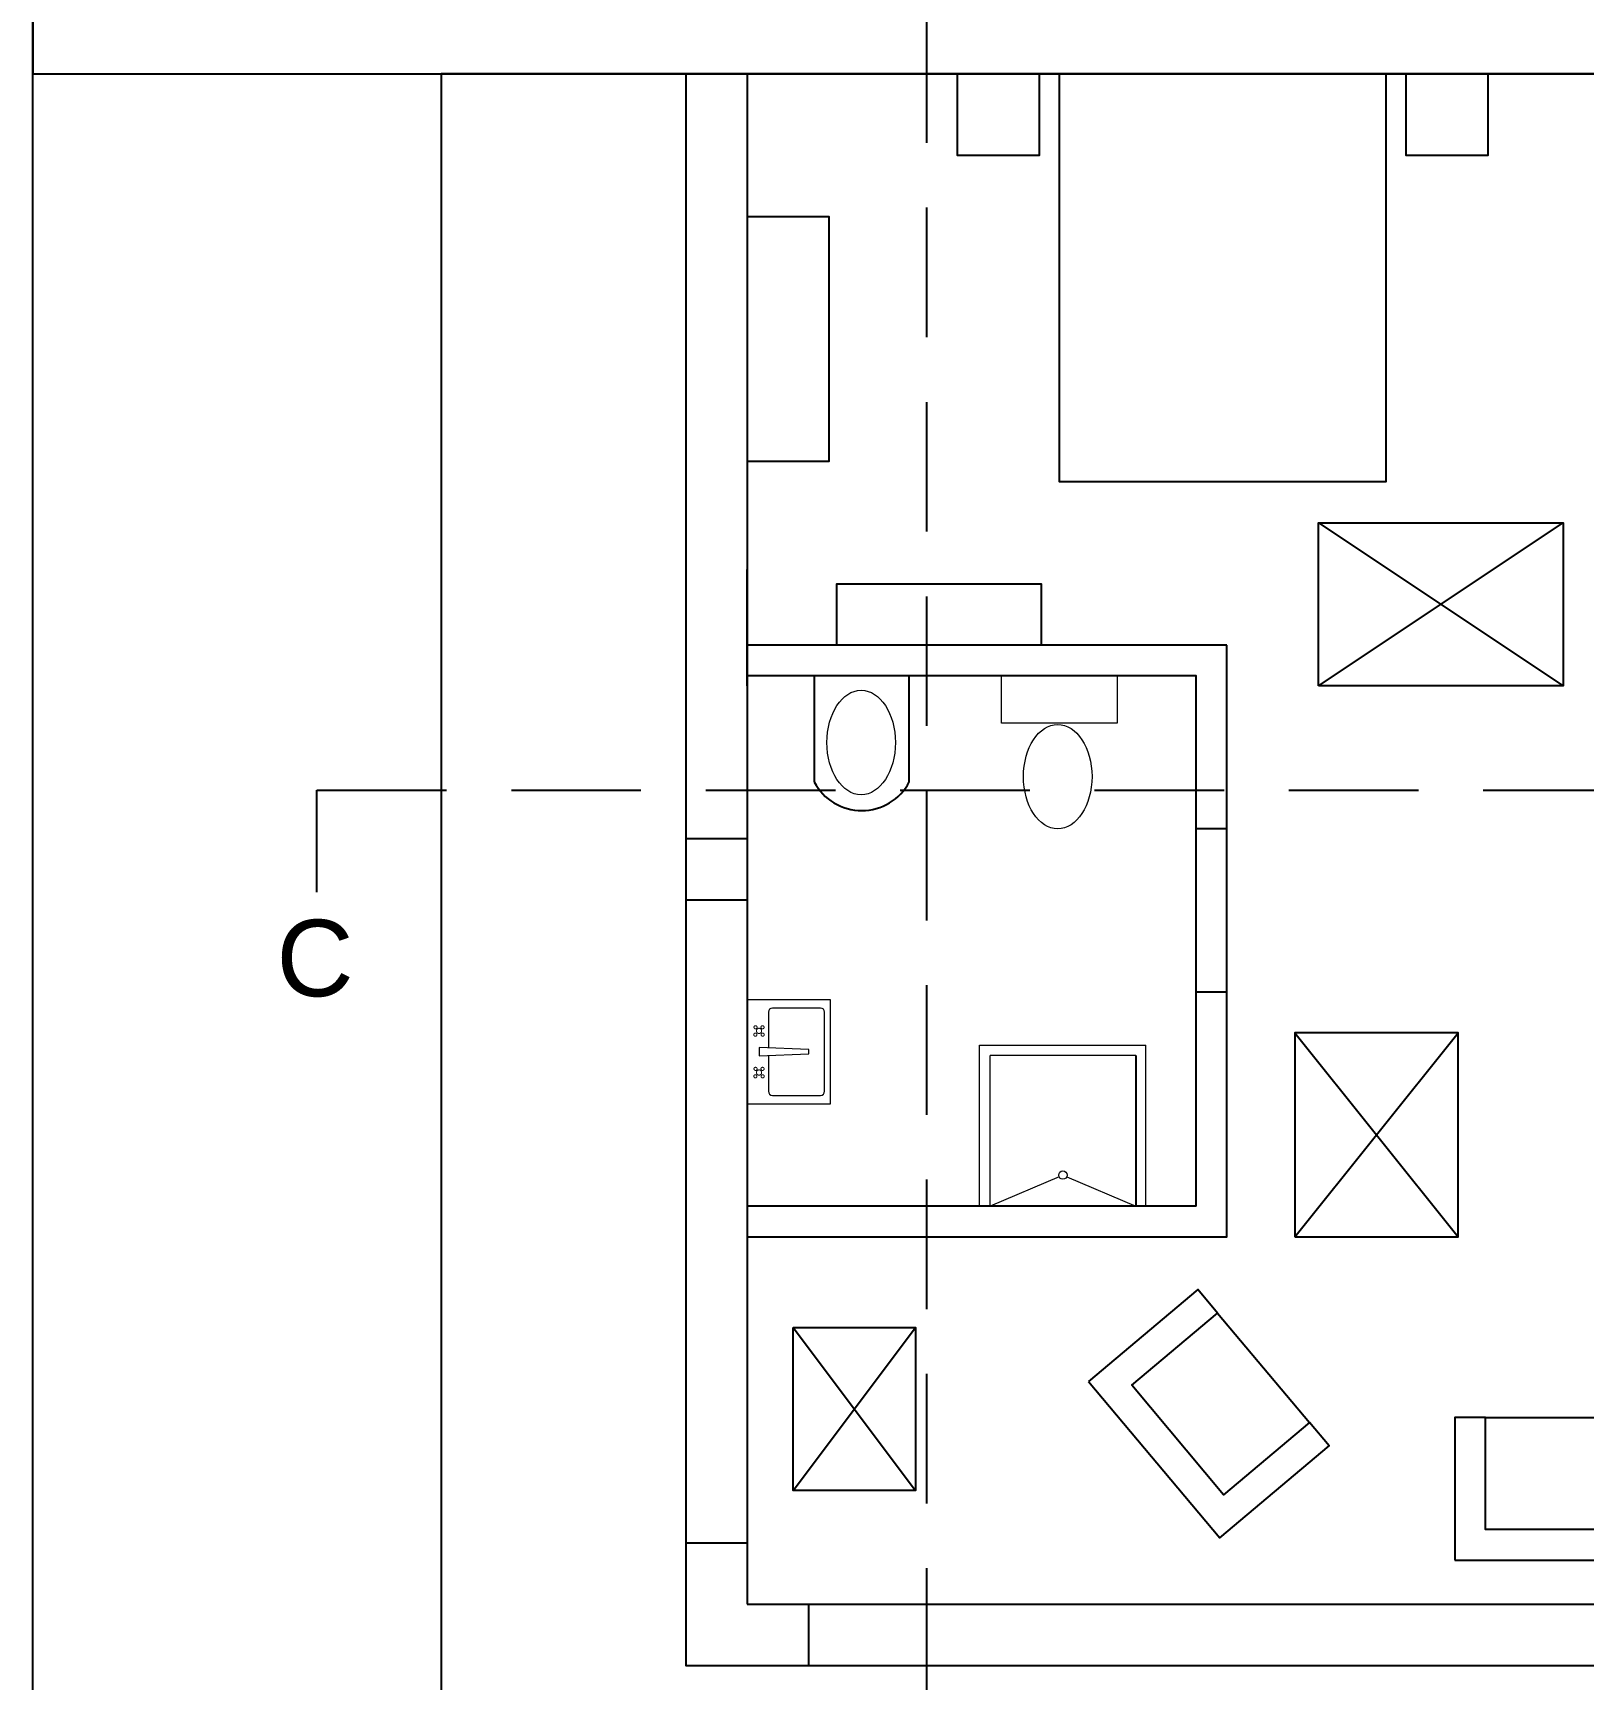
# Model space of a CAD drawing. Header units: centimetres. Extents: x 2004 to 13885, y -3131 to 5891.
# Drawn here: x 2004 to 2764, y 3732 to 4538 of the extents above; entities that cross this region are included whole.
import ezdxf

# ---------------------------------------------------------------- set-up
doc = ezdxf.new("R2010")
doc.units = ezdxf.units.CM
doc.linetypes.add('DASHED2', pattern=[9.525, 6.35, -3.175])
doc.styles.get("Standard").update_dxf_attribs({"font": 'Arial.ttf'})

msp = doc.modelspace()

# ---------------------------------------------------------------- linework, layer by layer
for p, q in [((2004.42, 3318.3), (2004.42, 5318.3)), ((2004.42, 5318.3), (2004.42, 4518.3)), ((2004.42, 4518.3), (2004.42, 4578.3)), ((2004.42, 4518.3), (4004.42, 4518.3)), ((2354.42, 4518.3), (2204.42, 4518.3)), ((2204.42, 4518.3), (2204.42, 3563.29)), ((2854.42, 4518.3), (2354.42, 4518.3)), ((2354.42, 4518.3), (2354.42, 3868.3)), ((2354.42, 4518.3), (2354.42, 3768.3)), ((3004.42, 4518.3), (2504.42, 4518.3)), ((2634.3, 4298.3), (2754.3, 4218.3)), ((2634.3, 4218.3), (2754.3, 4298.3)), ((2354.42, 4218.3), (2354.42, 4275.43)), ((2589.42, 4238.3), (2354.42, 4238.3)), ((2387.27, 4223.3), (2387.27, 4171.32)), ((2433.84, 4171.32), (2433.84, 4223.3)), ((2143.61, 4117.23), (2143.61, 4167.23)), ((2589.42, 4148.3), (2574.42, 4148.3)), ((2354.42, 4143.3), (2324.42, 4143.3)), ((2354.42, 4113.3), (2324.42, 4113.3)), ((2589.42, 4068.3), (2574.42, 4068.3)), ((2622.83, 4048.3), (2702.83, 3948.3)), ((2622.83, 3948.3), (2702.83, 4048.3)), ((2544.78, 4037.23), (2544.78, 3963.3)), ((2574.42, 3963.3), (2354.42, 3963.3)), ((2584.93, 3910.97), (2629.95, 3857.37)), ((2376.88, 3903.98), (2436.88, 3823.98)), ((2376.88, 3823.98), (2436.88, 3903.98)), ((2354.42, 3868.3), (2354.42, 3768.3)), ((2716.16, 3859.89), (2886.16, 3859.89)), ((2354.42, 3798.3), (2324.42, 3798.3)), ((2354.42, 3768.3), (3004.42, 3768.3)), ((2384.42, 3768.3), (2384.42, 3738.3))]:
    msp.add_line(p, q)
at = {"linetype": 'DASHED2', "ltscale": 10}
for p, q in [((2442.31, 4643.18), (2442.31, 3516.29)), ((2143.61, 4167.23), (3877.69, 4167.23))]:
    msp.add_line(p, q, dxfattribs=at)
at = {"color": 7, "lineweight": 5}
for p, q in [((2395.21, 4064.48), (2354.42, 4064.48)), ((2364.8, 4058.44), (2364.8, 4040.92)), ((2390.29, 4060.48), (2366.84, 4060.48)), ((2392.33, 4019.69), (2392.33, 4058.44)), ((2395.21, 4013.5), (2395.21, 4064.48)), ((2468.3, 3963.3), (2468.3, 4042.33)), ((2468.3, 4042.33), (2549.78, 4042.33)), ((2549.78, 3963.3), (2549.78, 4042.33)), ((2364.8, 4037.22), (2364.8, 4019.69)), ((2473.4, 3963.3), (2473.4, 4037.23)), ((2544.78, 4037.23), (2473.4, 4037.23)), ((2366.84, 4017.65), (2390.29, 4017.65)), ((2354.42, 4013.5), (2395.21, 4013.5)), ((2507.22, 3977.79), (2473.4, 3963.3)), ((2510.97, 3977.79), (2544.78, 3963.3))]:
    msp.add_line(p, q, dxfattribs=at)
for points in [[(2324.42, 4518.3), (2324.42, 3738.3), (3684.42, 3738.3), (3684.42, 4518.3)], [(2457.4, 4518.3), (2497.4, 4518.3), (2497.4, 4478.3), (2457.4, 4478.3), (2457.4, 4518.3)], [(2507.4, 4518.3), (2667.4, 4518.3), (2667.4, 4318.3), (2507.4, 4318.3), (2507.4, 4518.3)], [(2677.36, 4518.3), (2717.36, 4518.3), (2717.36, 4478.3), (2677.36, 4478.3), (2677.36, 4518.3)], [(2354.42, 4448.3), (2394.42, 4448.3), (2394.42, 4328.3), (2354.42, 4328.3)], [(2634.3, 4218.3), (2634.3, 4298.3), (2754.3, 4298.3), (2754.3, 4218.3), (2634.3, 4218.3)], [(2398.38, 4238.3), (2398.38, 4268.3), (2478.38, 4268.3), (2498.38, 4268.3), (2498.38, 4238.3)], [(2354.42, 3948.3), (2589.42, 3948.3), (2589.42, 4238.3)], [(2574.42, 3963.3), (2574.42, 4223.3), (2354.42, 4223.3)], [(2622.83, 3948.3), (2702.83, 3948.3), (2702.83, 4048.3), (2622.83, 4048.3), (2622.83, 3948.3)], [(2521.68, 3877.45), (2585.99, 3800.87), (2639.59, 3845.88), (2629.95, 3857.37), (2587.83, 3822), (2542.81, 3875.61), (2584.93, 3910.97), (2575.29, 3922.46), (2521.68, 3877.45)], [(2376.88, 3903.98), (2436.88, 3903.98), (2436.88, 3823.98), (2376.88, 3823.98), (2376.88, 3903.98)], [(2701.16, 3789.89), (2901.16, 3789.89), (2901.16, 3859.89), (2886.16, 3859.89), (2886.16, 3804.89), (2716.16, 3804.89), (2716.16, 3859.89), (2701.16, 3859.89), (2701.16, 3789.89)]]:
    msp.add_lwpolyline(points)
at = {"lineweight": 0}
msp.add_lwpolyline([(2479, 4223.3), (2535.71, 4223.3), (2535.71, 4200.01), (2479, 4200.01)], close=True, dxfattribs=at)
at = {"color": 7, "lineweight": 5, "const_width": 0.51}
for points in [[(2357.73, 4051.05, 1), (2359.26, 4051.05, 1)], [(2360.21, 4047.99, 1), (2360.21, 4050.54, 1)], [(2362.69, 4051.05, -1), (2361.16, 4051.05, -1)], [(2358.43, 4048.18, 1), (2358.43, 4046.65, 1)], [(2361.99, 4048.18, -1), (2361.99, 4046.65, -1)], [(2358.43, 4027.78, 1), (2358.43, 4026.25, 1)], [(2357.73, 4030.66, 1), (2359.26, 4030.66, 1)], [(2360.21, 4027.6, 1), (2360.21, 4030.14, 1)], [(2362.69, 4030.66, -1), (2361.16, 4030.66, -1)], [(2361.99, 4027.78, -1), (2361.99, 4026.25, -1)]]:
    msp.add_lwpolyline(points, format="xyb", close=True, dxfattribs=at)
at = {"color": 7, "lineweight": 5}
msp.add_lwpolyline([(2384.68, 4038.05), (2384.68, 4040.09), (2360.21, 4041.11), (2360.21, 4037.03)], close=True, dxfattribs=at)
msp.add_circle((2509.09, 3978.6), 2.04, dxfattribs=at)
msp.add_arc((2410.55, 4183.46), 26.26, 207.53029, 332.46971)
for centre, start, end in [((2366.84, 4058.44), 90, 180), ((2390.29, 4058.44), 0, 90), ((2366.84, 4019.69), 180, 270), ((2390.29, 4019.69), 270, 0)]:
    msp.add_arc(centre, 2.04, start, end, dxfattribs=at)
at = {"lineweight": 0}
for centre in [(2410.26, 4190.57), (2506.58, 4173.86)]:
    msp.add_ellipse(centre, major_axis=(0, -25.59), ratio=0.656103, dxfattribs=at)

# ---------------------------------------------------------------- texts
at = {"insert": (2123.72, 4103.72), "char_height": 37.5, "attachment_point": 1}
msp.add_mtext_dynamic_manual_height_columns('C', width=44.0251, gutter_width=12.5, heights=[0], dxfattribs=at)

doc.saveas('drawing.dxf')
